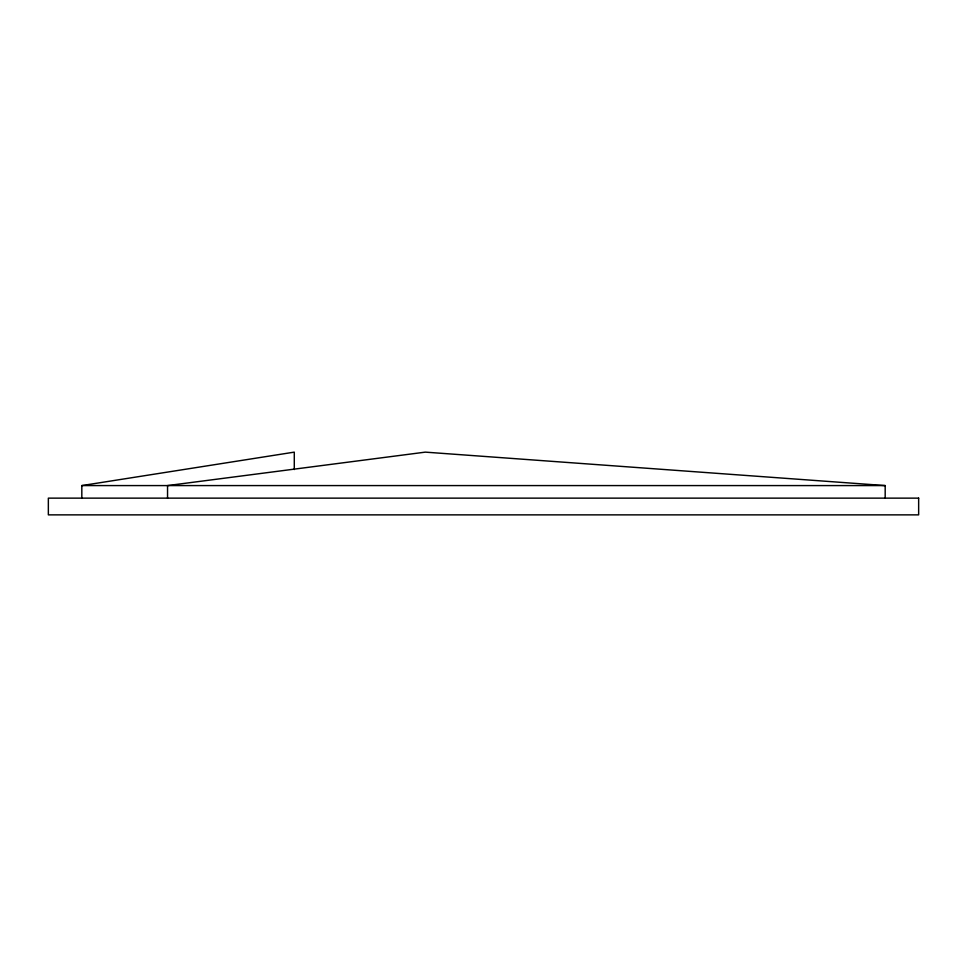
<?xml version="1.0" encoding="UTF-8"?>
<svg xmlns="http://www.w3.org/2000/svg" width="967" height="967" viewBox="0 0 967 967"><rect width="100%" height="100%" fill="white"/><g stroke="black" fill="none" stroke-linecap="round" stroke-linejoin="round"><path stroke-width="1.45" d="M81.82 498.138L81.82 485.579L294.282 452.133L294.282 469.551M81.82 485.579L885.18 485.579L885.18 498.138M885.18 485.579L425.323 452.133L167.545 485.579L167.545 498.138M918.65 498.138L48.35 498.138L48.35 514.867L918.65 514.867L918.65 498.138"/></g></svg>
